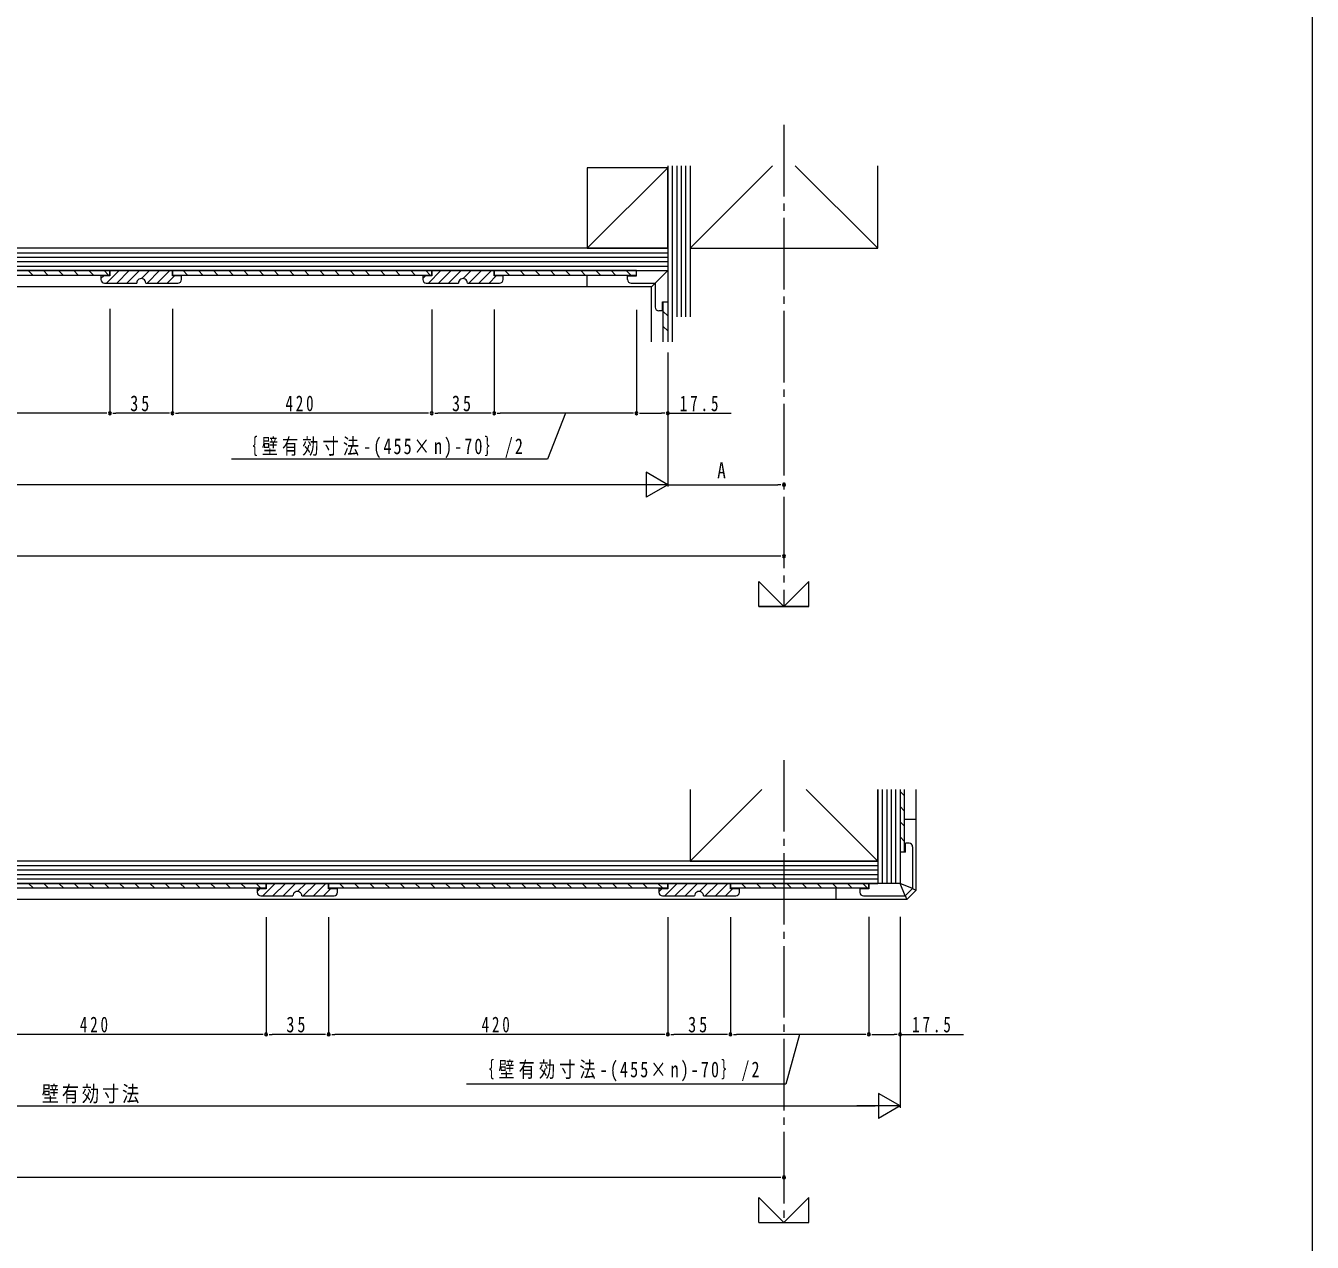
# Model space of a CAD drawing. Units: millimetres, scale not verified. Extents: x -735 to 735, y -1106 to 1103.
# Drawn here: x 15 to 735, y -674 to 6 of the extents above; entities that cross this region are included whole.
import ezdxf
from ezdxf.enums import TextEntityAlignment as Align

# ---------------------------------------------------------------- set-up
doc = ezdxf.new("R2010")
doc.units = ezdxf.units.MM
doc.header["$LTSCALE"] = 4
doc.linetypes.add('USER1', pattern=[13, 10, -1, 1, -1])
for name, color, linetype, lineweight in [('0-1_YKK_ZWAK', 7, 'Continuous', 18), ('0-3_YKK_11', 7, 'Continuous', 9), ('0-4_YKK_12', 2, 'Continuous', 18), ('0-5_YSS_K', 3, 'Continuous', 18), ('0-6_YKK_13', 4, 'Continuous', 18), ('0-7_YKK_D', 6, 'Continuous', 18)]:
    doc.layers.add(name, color=color, linetype=linetype, lineweight=lineweight)
doc.styles.add('ＭＳ ゴシック', font='')
doc.styles.get('ＭＳ ゴシック').set_extended_font_data('MS Gothic')

msp = doc.modelspace()

# ---------------------------------------------------------------- linework, layer by layer
at = {"layer": '0-1_YKK_ZWAK'}
msp.add_line((735, 1036), (735, -1106), dxfattribs=at)
at = {"layer": '0-3_YKK_11'}
for p, q in [((57.365, -134.009), (57.365, -136.009)), ((62.365, -134.009), (57.365, -134.009)), ((57.365, -135.517), (58.873, -134.009)), ((60.53, -138.009), (67.53, -131.009)), ((62.365, -131.009), (62.365, -134.009)), ((97.365, -131.009), (62.365, -131.009)), ((66.187, -138.009), (73.187, -131.009)), ((71.844, -138.009), (78.844, -131.009)), ((79.993, -135.516), (84.5, -131.009)), ((83.157, -138.009), (90.157, -131.009)), ((88.814, -138.009), (95.814, -131.009)), ((94.471, -138.009), (98.471, -134.009)), ((97.365, -134.009), (97.365, -131.009)), ((102.365, -134.009), (97.365, -134.009)), ((102.365, -136.009), (102.365, -134.009)), ((237.365, -134.009), (237.365, -136.009)), ((242.365, -134.009), (237.365, -134.009)), ((237.365, -135.517), (238.873, -134.009)), ((240.53, -138.009), (247.53, -131.009)), ((242.365, -131.009), (242.365, -134.009)), ((277.365, -131.009), (242.365, -131.009)), ((246.187, -138.009), (253.187, -131.009)), ((251.844, -138.009), (258.844, -131.009)), ((259.993, -135.516), (264.5, -131.009)), ((263.157, -138.009), (270.157, -131.009)), ((268.814, -138.009), (275.814, -131.009)), ((274.471, -138.009), (278.471, -134.009)), ((277.365, -134.009), (277.365, -131.009)), ((282.365, -134.009), (277.365, -134.009)), ((282.365, -136.009), (282.365, -134.009)), ((59.365, -138.009), (77.365, -138.009)), ((82.365, -138.009), (100.365, -138.009)), ((239.365, -138.009), (257.365, -138.009)), ((262.365, -138.009), (280.365, -138.009)), ((147.904, -480.757), (154.904, -473.757)), ((149.739, -473.757), (149.739, -476.757)), ((184.739, -473.757), (149.739, -473.757)), ((153.561, -480.757), (160.561, -473.757)), ((159.218, -480.757), (166.218, -473.757)), ((167.367, -478.265), (171.875, -473.757)), ((170.532, -480.757), (177.532, -473.757)), ((176.188, -480.757), (183.188, -473.757)), ((184.739, -476.757), (184.739, -473.757)), ((372.79, -480.757), (379.79, -473.757)), ((374.489, -473.757), (374.489, -476.757)), ((409.489, -473.757), (374.489, -473.757)), ((378.447, -480.757), (385.447, -473.757)), ((384.103, -480.757), (391.103, -473.757)), ((392.253, -478.265), (396.76, -473.757)), ((395.417, -480.757), (402.417, -473.757)), ((401.074, -480.757), (408.074, -473.757)), ((409.489, -476.757), (409.489, -473.757)), ((144.739, -476.757), (144.739, -478.757)), ((149.739, -476.757), (144.739, -476.757)), ((144.739, -478.265), (146.247, -476.757)), ((146.739, -480.757), (164.739, -480.757)), ((169.739, -480.757), (187.739, -480.757)), ((181.845, -480.757), (185.845, -476.757)), ((189.739, -476.757), (184.739, -476.757)), ((189.739, -478.757), (189.739, -476.757)), ((369.489, -476.757), (369.489, -478.757)), ((374.489, -476.757), (369.489, -476.757)), ((369.625, -478.265), (371.133, -476.757)), ((371.489, -480.757), (389.489, -480.757)), ((394.489, -480.757), (412.489, -480.757)), ((406.731, -480.757), (410.731, -476.757)), ((414.489, -476.757), (409.489, -476.757)), ((414.489, -478.757), (414.489, -476.757))]:
    msp.add_line(p, q, dxfattribs=at)
for centre, radius, start, end in [((59.365, -136.009), 2, 180.00001, 269.99999), ((79.865, -138.009), 2.5, 359.99999, 180.00001), ((100.365, -136.009), 2, 270.00001, 359.99999), ((239.365, -136.009), 2, 180.00001, 269.99999), ((259.865, -138.009), 2.5, 359.99999, 180.00001), ((280.365, -136.009), 2, 270.00001, 359.99999), ((146.739, -478.757), 2, 180.00001, 269.99999), ((167.239, -480.757), 2.5, 359.99999, 180.00001), ((187.739, -478.757), 2, 270.00001, 359.99999), ((371.489, -478.757), 2, 180.00001, 269.99999), ((391.989, -480.757), 2.5, 359.99999, 180.00001), ((412.489, -478.757), 2, 270.00001, 359.99999)]:
    msp.add_arc(centre, radius, start, end, dxfattribs=at)
at = {"layer": '0-4_YKK_12'}
for p, q in [((329.431, -140.009), (329.431, -133.509)), ((365.431, -140.009), (-385.57, -140.009)), ((365.431, -140.009), (367.431, -138.009)), ((365.431, -170.782), (365.431, -140.009)), ((513.431, -477.487), (513.431, -421.195)), ((506.931, -437.757), (513.431, -437.757)), ((468.431, -476.257), (468.431, -482.757)), ((508.161, -482.757), (513.431, -477.487)), ((510.794, -476.394), (513.431, -477.487))]:
    msp.add_line(p, q, dxfattribs=at)
msp.add_lwpolyline([(507.068, -480.12), (508.161, -482.757), (-385.57, -482.757)], dxfattribs=at)
at = {"layer": '0-5_YSS_K', "linetype": 'USER1'}
for p, q in [((439.431, -49.54), (439.431, -318.94)), ((439.431, -49.54), (439.431, -318.94)), ((439.431, -404.788), (439.431, -663.379))]:
    msp.add_line(p, q, dxfattribs=at)
at = {"layer": '0-5_YSS_K'}
for p, q in [((329.431, -118.509), (374.431, -73.509)), ((374.431, -72.446), (374.431, -170.782)), ((376.931, -72.446), (376.931, -170.782)), ((379.431, -72.446), (379.431, -156.902)), ((381.931, -72.446), (381.931, -156.902)), ((384.431, -72.446), (384.431, -156.902)), ((386.931, -118.509), (433.069, -72.371)), ((386.931, -72.371), (386.931, -118.509)), ((386.931, -72.446), (386.931, -156.902)), ((374.431, -118.509), (-394.57, -118.509)), ((-394.57, -121.009), (374.431, -121.009)), ((386.931, -118.509), (491.931, -118.509)), ((-394.57, -123.509), (374.431, -123.509)), ((-394.57, -126.009), (374.431, -126.009)), ((-394.57, -128.509), (374.431, -128.509)), ((-394.57, -131.009), (374.431, -131.009)), ((425.431, -304.94), (439.431, -318.94)), ((425.431, -318.94), (425.431, -304.94)), ((439.431, -318.94), (425.431, -304.94)), ((439.431, -318.94), (453.431, -304.94)), ((453.431, -304.94), (439.431, -318.94)), ((453.431, -318.94), (453.431, -304.94)), ((386.931, -461.257), (426.993, -421.195)), ((386.931, -421.195), (386.931, -461.257)), ((491.931, -421.195), (491.931, -473.757)), ((494.431, -421.195), (494.431, -473.757)), ((496.931, -421.195), (496.931, -473.757)), ((499.431, -421.195), (499.431, -473.757)), ((501.931, -421.195), (501.931, -473.757)), ((504.431, -421.195), (504.431, -473.757)), ((491.931, -461.257), (-394.57, -461.257)), ((-394.57, -463.757), (491.931, -463.757)), ((-394.57, -466.257), (491.931, -466.257)), ((386.931, -461.257), (491.931, -461.257)), ((-394.57, -468.757), (491.931, -468.757)), ((-394.57, -471.257), (491.931, -471.257)), ((-394.57, -473.757), (491.931, -473.757)), ((425.431, -649.379), (439.431, -663.379)), ((425.431, -663.379), (425.431, -649.379)), ((439.431, -663.379), (453.431, -649.379))]:
    msp.add_line(p, q, dxfattribs=at)
msp.add_lwpolyline([(374.431, -118.509), (374.431, -73.509), (329.431, -73.509), (329.431, -118.509)], close=True, dxfattribs=at)
for points in [[(445.793, -72.371), (491.931, -118.509), (491.931, -72.371)], [(425.431, -318.94), (453.431, -318.94), (453.431, -304.94)], [(453.431, -318.94), (425.431, -318.94), (425.431, -304.94)], [(451.869, -421.195), (491.931, -461.257), (491.931, -421.195)], [(425.431, -663.379), (453.431, -663.379), (453.431, -649.379)]]:
    msp.add_lwpolyline(points, dxfattribs=at)
at = {"layer": '0-6_YKK_13'}
for p, q in [((16.688, -131.009), (19.188, -133.509)), ((25.174, -131.009), (27.674, -133.509)), ((33.659, -131.009), (36.159, -133.509)), ((42.144, -131.009), (44.644, -133.509)), ((50.63, -131.009), (53.13, -133.509)), ((59.115, -131.009), (61.615, -133.509)), ((103.35, -131.009), (105.85, -133.509)), ((111.836, -131.009), (114.336, -133.509)), ((120.321, -131.009), (122.821, -133.509)), ((128.806, -131.009), (131.306, -133.509)), ((137.291, -131.009), (139.791, -133.509)), ((145.777, -131.009), (148.277, -133.509)), ((154.262, -131.009), (156.762, -133.509)), ((162.747, -131.009), (165.247, -133.509)), ((171.233, -131.009), (173.733, -133.509)), ((179.718, -131.009), (182.218, -133.509)), ((188.203, -131.009), (190.703, -133.509)), ((196.688, -131.009), (199.188, -133.509)), ((205.174, -131.009), (207.674, -133.509)), ((213.659, -131.009), (216.159, -133.509)), ((222.144, -131.009), (224.644, -133.509)), ((230.63, -131.009), (233.13, -133.509)), ((239.115, -131.009), (241.615, -133.509)), ((283.35, -131.009), (285.85, -133.509)), ((291.836, -131.009), (294.336, -133.509)), ((300.321, -131.009), (302.821, -133.509)), ((308.806, -131.009), (311.306, -133.509)), ((317.291, -131.009), (319.791, -133.509)), ((325.777, -131.009), (328.277, -133.509)), ((334.262, -131.009), (336.762, -133.509)), ((342.747, -131.009), (345.247, -133.509)), ((351.233, -131.009), (353.733, -133.509)), ((351.931, -136.009), (351.931, -134.009)), ((351.931, -134.009), (356.931, -134.009)), ((356.931, -134.009), (356.931, -131.009)), ((374.431, -131.009), (367.431, -138.009)), ((371.931, -170.782), (371.931, -148.509)), ((371.431, -153.509), (369.431, -153.509)), ((371.931, -153.812), (374.431, -156.312)), ((371.931, -162.297), (374.431, -164.797)), ((504.431, -422.319), (506.931, -424.819)), ((506.931, -456.261), (506.931, -421.195)), ((504.431, -430.805), (506.931, -433.305)), ((504.431, -439.29), (506.931, -441.79)), ((504.431, -447.775), (506.931, -450.275)), ((507.431, -456.261), (507.431, -451.261)), ((509.431, -451.261), (507.431, -451.261)), ((511.431, -453.261), (511.431, -476.657)), ((504.431, -456.261), (504.431, -473.757)), ((507.431, -456.261), (504.431, -456.261)), ((16.886, -473.757), (19.386, -476.257)), ((25.372, -473.757), (27.872, -476.257)), ((33.857, -473.757), (36.357, -476.257)), ((42.342, -473.757), (44.842, -476.257)), ((50.827, -473.757), (53.327, -476.257)), ((59.313, -473.757), (61.813, -476.257)), ((67.798, -473.757), (70.298, -476.257)), ((76.283, -473.757), (78.783, -476.257)), ((84.769, -473.757), (87.269, -476.257)), ((93.254, -473.757), (95.754, -476.257)), ((101.739, -473.757), (104.239, -476.257)), ((110.224, -473.757), (112.724, -476.257)), ((118.71, -473.757), (121.21, -476.257)), ((127.195, -473.757), (129.695, -476.257)), ((135.68, -473.757), (138.18, -476.257)), ((144.166, -473.757), (146.666, -476.257)), ((190.725, -473.757), (193.225, -476.257)), ((199.21, -473.757), (201.71, -476.257)), ((207.695, -473.757), (210.195, -476.257)), ((216.18, -473.757), (218.68, -476.257)), ((224.666, -473.757), (227.166, -476.257)), ((233.151, -473.757), (235.651, -476.257)), ((241.636, -473.757), (244.136, -476.257)), ((250.122, -473.757), (252.622, -476.257)), ((258.607, -473.757), (261.107, -476.257)), ((267.092, -473.757), (269.592, -476.257)), ((275.577, -473.757), (278.077, -476.257)), ((284.063, -473.757), (286.563, -476.257)), ((292.548, -473.757), (295.048, -476.257)), ((301.033, -473.757), (303.533, -476.257)), ((309.519, -473.757), (312.019, -476.257)), ((318.004, -473.757), (320.504, -476.257)), ((326.489, -473.757), (328.989, -476.257)), ((334.974, -473.757), (337.474, -476.257)), ((343.46, -473.757), (345.96, -476.257)), ((351.945, -473.757), (354.445, -476.257)), ((360.43, -473.757), (362.93, -476.257)), ((368.916, -473.757), (371.416, -476.257)), ((415.61, -473.757), (418.11, -476.257)), ((424.095, -473.757), (426.595, -476.257)), ((432.581, -473.757), (435.081, -476.257)), ((441.066, -473.757), (443.566, -476.257)), ((449.551, -473.757), (452.051, -476.257)), ((458.037, -473.757), (460.537, -476.257)), ((466.522, -473.757), (469.022, -476.257)), ((475.007, -473.757), (477.507, -476.257)), ((483.492, -473.757), (485.992, -476.257)), ((486.935, -473.757), (486.935, -476.757)), ((504.431, -473.757), (486.935, -473.757)), ((507.331, -480.757), (504.431, -473.757)), ((511.431, -476.657), (504.431, -473.757)), ((507.331, -480.757), (504.431, -473.757)), ((511.431, -476.657), (504.431, -473.757)), ((481.935, -476.757), (481.935, -478.757)), ((486.935, -476.757), (481.935, -476.757)), ((483.935, -480.757), (507.331, -480.757)), ((507.331, -480.757), (511.431, -476.657))]:
    msp.add_line(p, q, dxfattribs=at)
for points in [[(62.365, -133.509), (62.365, -131.009), (-82.635, -131.009), (-82.635, -133.509)], [(242.365, -133.509), (242.365, -131.009), (97.365, -131.009), (97.365, -133.509)], [(149.739, -476.257), (149.739, -473.757), (-40.011, -473.757), (-40.011, -476.257)], [(374.489, -476.257), (374.489, -473.757), (184.739, -473.757), (184.739, -476.257)], [(486.935, -476.257), (486.935, -473.757), (409.625, -473.757), (409.625, -476.257)]]:
    msp.add_lwpolyline(points, close=True, dxfattribs=at)
for points in [[(356.931, -131.009), (277.365, -131.009), (277.365, -133.509), (356.931, -133.509)], [(356.931, -131.009), (374.431, -131.009), (374.431, -148.509)], [(353.931, -138.009), (367.431, -138.009), (367.431, -151.509)], [(371.431, -153.509), (371.431, -148.509), (374.431, -148.509)]]:
    msp.add_lwpolyline(points, dxfattribs=at)
for centre, start, end in [((353.931, -136.009), 180, 270), ((369.431, -151.509), 180, 270), ((509.431, -453.261), 0, 90), ((483.935, -478.757), 180, 270)]:
    msp.add_arc(centre, 2, start, end, dxfattribs=at)
at = {"layer": '0-7_YKK_D'}
for p, q in [((62.365, -152.314), (62.365, -211.782)), ((97.365, -152.394), (97.365, -211.782)), ((242.365, -152.724), (242.365, -211.782)), ((277.365, -152.804), (277.365, -211.782)), ((356.931, -152.985), (356.931, -211.782)), ((374.431, -176.817), (374.431, -251.782)), ((374.431, -176.817), (374.431, -251.782)), ((58.965, -210.782), (-79.235, -210.782)), ((60.665, -210.782), (58.965, -210.782)), ((64.065, -210.782), (65.765, -210.782)), ((93.965, -210.782), (65.765, -210.782)), ((95.665, -210.782), (93.965, -210.782)), ((99.065, -210.782), (100.765, -210.782)), ((238.965, -210.782), (100.765, -210.782)), ((240.665, -210.782), (238.965, -210.782)), ((244.065, -210.782), (245.765, -210.782)), ((273.965, -210.782), (245.765, -210.782)), ((275.665, -210.782), (273.965, -210.782)), ((279.065, -210.782), (280.765, -210.782)), ((353.531, -210.782), (280.765, -210.782)), ((355.231, -210.782), (353.531, -210.782)), ((358.631, -210.782), (360.331, -210.782)), ((360.331, -210.782), (371.031, -210.782)), ((372.731, -210.782), (371.031, -210.782)), ((374.431, -210.782), (409.911, -210.782)), ((374.431, -250.782), (362.307, -243.782)), ((362.307, -243.782), (362.307, -257.782)), ((360.431, -250.782), (-380.57, -250.782)), ((374.431, -250.782), (350.183, -250.782)), ((374.431, -250.782), (362.307, -257.782)), ((374.431, -250.782), (436.031, -250.782)), ((437.731, -250.782), (436.031, -250.782)), ((436.031, -290.782), (-456.17, -290.782)), ((437.731, -290.782), (436.031, -290.782)), ((149.739, -492.683), (149.739, -559.215)), ((184.739, -492.671), (184.739, -559.215)), ((374.489, -492.605), (374.489, -559.215)), ((409.489, -492.593), (409.489, -559.215)), ((486.935, -492.566), (486.935, -559.215)), ((486.935, -492.566), (486.935, -559.215)), ((504.431, -492.56), (504.431, -599.215)), ((504.431, -492.56), (504.431, -559.215)), ((146.339, -558.215), (-36.611, -558.215)), ((148.039, -558.215), (146.339, -558.215)), ((151.439, -558.215), (153.139, -558.215)), ((181.339, -558.215), (153.139, -558.215)), ((183.039, -558.215), (181.339, -558.215)), ((186.439, -558.215), (188.139, -558.215)), ((371.089, -558.215), (188.139, -558.215)), ((372.789, -558.215), (371.089, -558.215)), ((376.189, -558.215), (377.889, -558.215)), ((406.089, -558.215), (377.889, -558.215)), ((407.789, -558.215), (406.089, -558.215)), ((411.189, -558.215), (412.889, -558.215)), ((483.535, -558.215), (412.889, -558.215)), ((485.235, -558.215), (483.535, -558.215)), ((488.635, -558.215), (490.335, -558.215)), ((490.335, -558.215), (501.031, -558.215)), ((502.731, -558.215), (501.031, -558.215)), ((504.431, -558.215), (539.911, -558.215)), ((504.431, -598.215), (492.307, -591.215)), ((492.307, -591.215), (492.307, -605.215)), ((-380.57, -598.215), (490.431, -598.215)), ((504.431, -598.215), (480.183, -598.215)), ((504.431, -598.215), (492.307, -605.215)), ((436.031, -638.215), (-456.17, -638.215)), ((437.731, -638.215), (436.031, -638.215))]:
    msp.add_line(p, q, dxfattribs=at)
for points in [[(317.148, -210.782), (307.075, -236.423), (130.435, -236.423)], [(448.212, -558.215), (440.431, -585.984), (261.791, -585.984)]]:
    msp.add_lwpolyline(points, dxfattribs=at)
for centre, start, end in [((62.365, -210.782), 0, 180), ((62.365, -210.782), 0, 180), ((62.365, -210.782), 180, 0), ((62.365, -210.782), 180, 0), ((97.365, -210.782), 0, 180), ((97.365, -210.782), 0, 180), ((97.365, -210.782), 180, 0), ((97.365, -210.782), 180, 0), ((242.365, -210.782), 0, 180), ((242.365, -210.782), 0, 180), ((242.365, -210.782), 180, 0), ((242.365, -210.782), 180, 0), ((277.365, -210.782), 0, 180), ((277.365, -210.782), 0, 180), ((277.365, -210.782), 180, 0), ((277.365, -210.782), 180, 0), ((356.931, -210.782), 0, 180), ((356.931, -210.782), 0, 180), ((356.931, -210.782), 180, 0), ((356.931, -210.782), 180, 0), ((374.431, -210.782), 0, 180), ((374.431, -210.782), 180, 0), ((439.431, -250.782), 0, 180), ((439.431, -250.782), 180, 0), ((439.431, -290.782), 0, 180), ((439.431, -290.782), 180, 0), ((149.739, -558.215), 0, 180), ((149.739, -558.215), 0, 180), ((149.739, -558.215), 180, 0), ((149.739, -558.215), 180, 0), ((184.739, -558.215), 0, 180), ((184.739, -558.215), 0, 180), ((184.739, -558.215), 180, 0), ((184.739, -558.215), 180, 0), ((374.489, -558.215), 0, 180), ((374.489, -558.215), 0, 180), ((374.489, -558.215), 180, 0), ((374.489, -558.215), 180, 0), ((409.489, -558.215), 0, 180), ((409.489, -558.215), 0, 180), ((409.489, -558.215), 180, 0), ((409.489, -558.215), 180, 0), ((486.935, -558.215), 0, 180), ((486.935, -558.215), 0, 180), ((486.935, -558.215), 180, 0), ((486.935, -558.215), 180, 0), ((504.431, -558.215), 0, 180), ((504.431, -558.215), 180, 0), ((439.431, -638.215), 0, 180), ((439.431, -638.215), 180, 0)]:
    msp.add_arc(centre, 0.85, start, end, dxfattribs=at)

# ---------------------------------------------------------------- texts
at = {"layer": '0-7_YKK_D', "color": 7, "style": 'ＭＳ ゴシック', "width": 0.8}
msp.add_text('A', height=8.798, dxfattribs=at).set_placement((402.113, -249.782), align=Align.BOTTOM_LEFT)
at = {"layer": '0-7_YKK_D', "color": 7, "char_height": 8.798, "attachment_point": 7, "style": 'ＭＳ ゴシック'}
for s, insert in [('\\T1.37;\\W0.75;35', (73.725, -209.782)), ('\\T1.38;\\W0.7;420', (160.557, -209.782)), ('\\T1.37;\\W0.75;35', (253.725, -209.782)), ('\\T1.39;\\W0.7;17.5', (381.153, -209.782)), ('\\T1.26;\\W0.75;｛壁有効寸法-(455×n)-70｝/2', (136.01, -235.996)), ('\\T1.38;\\W0.7;420', (45.557, -557.215)), ('\\T1.37;\\W0.75;35', (161.099, -557.215)), ('\\T1.38;\\W0.7;420', (270.307, -557.215)), ('\\T1.37;\\W0.75;35', (385.849, -557.215)), ('\\T1.39;\\W0.7;17.5', (511.153, -557.215)), ('\\T1.26;\\W0.75;｛壁有効寸法-(455×n)-70｝/2', (268.366, -584.558)), ('\\T1.17;\\W0.8;壁有効寸法', (24.23, -596.85))]:
    msp.add_mtext(s, dxfattribs=dict(at, insert=insert))

doc.saveas('drawing.dxf')
